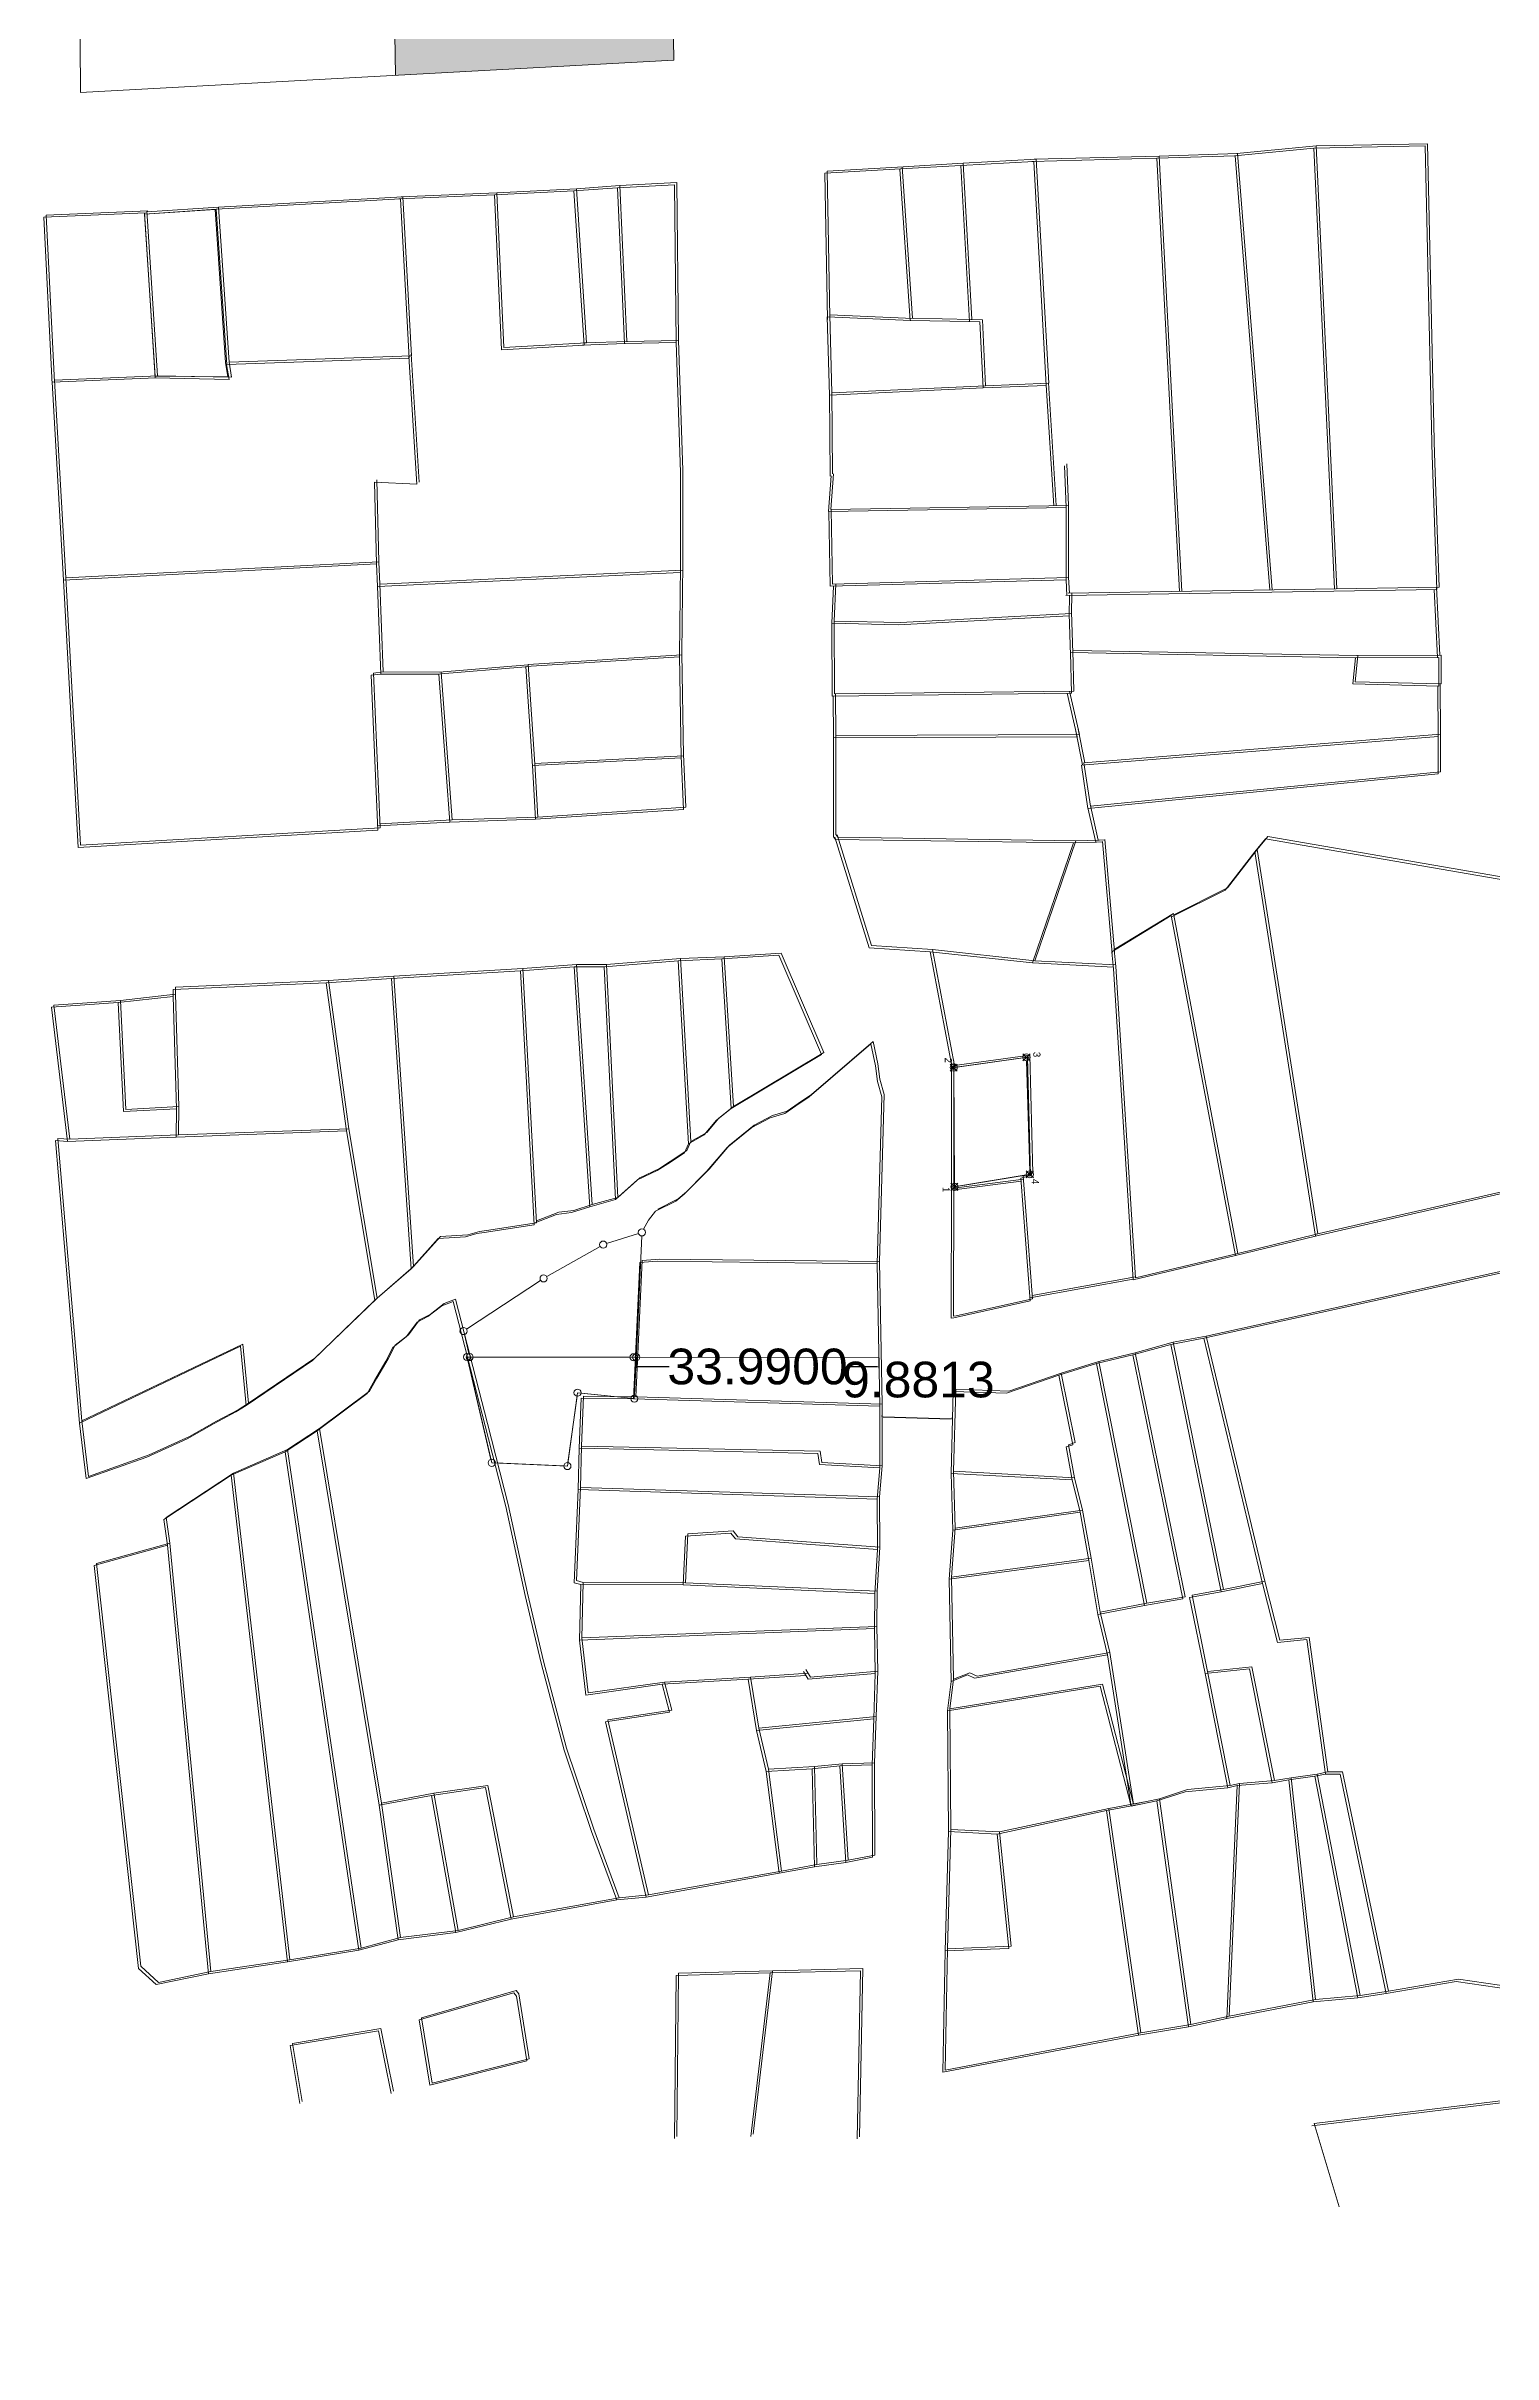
# Model space of a CAD drawing. Header units: millimetres. Extents: x 612967 to 613661, y 1319199 to 1319873.
# Drawn here: x 613233.1 to 613435.7, y 1319198.8 to 1319522.1 of the extents above; entities that cross this region are included whole.
import ezdxf
from ezdxf.enums import TextEntityAlignment as Align

# ---------------------------------------------------------------- set-up
doc = ezdxf.new("R2010")
doc.units = ezdxf.units.MM
doc.header["$PDMODE"] = 35
doc.header["$PDSIZE"] = 0.5
doc.layers.add('CVL_CUADCON_TIT', color=1, linetype='Continuous')
doc.styles.add('HECTOR LOPEZ', font='arial.ttf')
doc.styles.get("Standard").update_dxf_attribs({"font": 'TCCM____.TTF'})
doc.dimstyles.get("Standard").update_dxf_attribs({"dimtxt": 5, "dimasz": 0.18, "dimexe": 0.18, "dimexo": 0.0625, "dimgap": 0.09, "dimtad": 0, "dimtih": 1, "dimtoh": 1, "dimdec": 4, "dimzin": 0, "dimdsep": 46, "dimtxsty": 'HECTOR LOPEZ', "dimcen": 0.09, "dimadec": 0, "dimazin": 0, "dimtfac": 1, "dimtdec": 4, "dimtofl": 0, "dimtmove": 2, "dimatfit": 3, "dimfxl": 0.18, "dimtolj": 1, "dimtzin": 0, "dimarcsym": 0})

# ---------------------------------------------------------------- blocks, each defined once
blk = doc.blocks.new('*D306')
at = {"color": 0, "lineweight": -2, "transparency": 16777216}
for p, q in [((613315.76, 1319338.38), (613315.75, 1319336.95)), ((613349.75, 1319338.35), (613349.74, 1319336.92)), ((613315.93, 1319337.13), (613320.35, 1319337.13)), ((613349.56, 1319337.1), (613345.15, 1319337.1))]:
    blk.add_line(p, q, dxfattribs=at)
at = {"color": 0, "transparency": 16777216}
for points in [[(613315.93, 1319337.16), (613315.93, 1319337.1), (613315.75, 1319337.13)], [(613349.56, 1319337.13), (613349.56, 1319337.07), (613349.74, 1319337.1)]]:
    blk.add_solid(points, dxfattribs=at)
at = {"layer": 'Defpoints', "color": 0, "transparency": 16777216}
for p in [(613315.76, 1319338.45), (613349.75, 1319338.41), (613315.75, 1319337.13)]:
    blk.add_point(p, dxfattribs=at)
at = {"color": 0, "lineweight": 0, "transparency": 16777216, "insert": (613332.75, 1319337.12), "char_height": 5, "attachment_point": 5, "style": 'HECTOR LOPEZ'}
blk.add_mtext('\\A1;33.9900', dxfattribs=at)
blk = doc.blocks.new('*D307')
at = {"color": 0, "lineweight": -2, "transparency": 16777216}
for p, q in [((613350.2, 1319330.15), (613350.2, 1319330.27)), ((613350.37, 1319330.08), (613359.89, 1319329.83)), ((613360.07, 1319329.89), (613360.08, 1319330))]:
    blk.add_line(p, q, dxfattribs=at)
at = {"color": 0, "transparency": 16777216}
for points in [[(613350.38, 1319330.11), (613350.37, 1319330.05), (613350.19, 1319330.09)], [(613359.89, 1319329.86), (613359.89, 1319329.8), (613360.07, 1319329.82)]]:
    blk.add_solid(points, dxfattribs=at)
at = {"layer": 'Defpoints', "color": 0, "transparency": 16777216}
for p in [(613350.19, 1319330.09), (613360.07, 1319329.82), (613360.07, 1319329.82)]:
    blk.add_point(p, dxfattribs=at)
at = {"color": 0, "lineweight": 0, "transparency": 16777216, "insert": (613355.28, 1319335.29), "char_height": 5, "attachment_point": 5, "style": 'HECTOR LOPEZ'}
blk.add_mtext('\\A1;9.8813', dxfattribs=at)

msp = doc.modelspace()

# ---------------------------------------------------------------- hatches: boundary and pattern name
at = {"layer": 'CVL_CUADCON_TIT'}
h = msp.add_hatch(color=9, dxfattribs=at)
h.dxf.hatch_style = 1
h.paths.add_polyline_path([(613320.35362, 1319563.91586), (613281.33247, 1319560.99534), (613282.05737, 1319518.02231), (613321.028, 1319520.146)])

# ---------------------------------------------------------------- linework, layer by layer
at = {"color": 1, "lineweight": 0}
for p, q in [((613361.552, 1319505.71), (613353.126, 1319505.202)), ((613371.43, 1319505.96), (613361.223, 1319505.405)), ((613371.759, 1319506.265), (613361.552, 1319505.71)), ((613362.767, 1319483.821), (613361.552, 1319505.71)), ((613371.174, 1319505.946), (613388.695, 1319506.411)), ((613373.201, 1319474.575), (613371.43, 1319505.96)), ((613371.503, 1319506.251), (613389.024, 1319506.716)), ((613373.53, 1319474.88), (613371.759, 1319506.265)), ((613388.695, 1319506.411), (613391.85393, 1319445.72855)), ((613388.696, 1319506.397), (613399.664, 1319506.762)), ((613389.024, 1319506.716), (613392.19852, 1319445.73415)), ((613389.025, 1319506.702), (613399.993, 1319507.067)), ((613399.569, 1319506.759), (613410.683, 1319507.825)), ((613399.664, 1319506.762), (613404.49399, 1319445.93416)), ((613399.898, 1319507.064), (613411.012, 1319508.13)), ((613399.993, 1319507.067), (613404.84675, 1319445.93989)), ((613410.683, 1319507.825), (613413.56974, 1319446.08179)), ((613411.012, 1319508.13), (613413.91274, 1319446.08737)), ((613307.37, 1319502.123), (613313.464, 1319502.578)), ((613313.464, 1319502.578), (613314.424, 1319480.741)), ((613352.66, 1319504.889), (613354.11, 1319483.672)), ((613361.223, 1319505.405), (613352.797, 1319504.897)), ((613352.989, 1319505.194), (613354.439, 1319483.977)), ((613362.438, 1319483.516), (613361.223, 1319505.405)), ((613246.892, 1319498.581), (613256.921, 1319499.246)), ((613247.221, 1319498.886), (613257.25, 1319499.551)), ((613282.717, 1319500.71), (613256.921, 1319499.246)), ((613256.921, 1319499.246), (613258.393, 1319477.51)), ((613283.046, 1319501.015), (613257.25, 1319499.551)), ((613257.25, 1319499.551), (613258.722, 1319477.815)), ((613282.521, 1319500.699), (613295.92, 1319501.264)), ((613283.932, 1319478.415), (613282.717, 1319500.71)), ((613282.85, 1319501.004), (613296.249, 1319501.569)), ((613284.261, 1319478.72), (613283.046, 1319501.015)), ((613295.92, 1319501.264), (613307.041, 1319501.818)), ((613295.92, 1319501.264), (613296.881, 1319479.579)), ((613296.249, 1319501.569), (613307.37, 1319502.123)), ((613296.249, 1319501.569), (613297.21, 1319479.884)), ((613307.041, 1319501.818), (613313.135, 1319502.273)), ((613308.459, 1319480.235), (613307.041, 1319501.818)), ((613308.788, 1319480.54), (613307.37, 1319502.123)), ((613313.135, 1319502.273), (613314.095, 1319480.436)), ((613246.882, 1319498.736), (613248.386, 1319475.635)), ((613247.211, 1319499.041), (613248.715, 1319475.94)), ((613354.211, 1319483.67), (613342.526, 1319484.177)), ((613342.526, 1319484.177), (613342.835, 1319473.214)), ((613342.855, 1319484.482), (613343.164, 1319473.519)), ((613354.54, 1319483.975), (613342.855, 1319484.482)), ((613354.11, 1319483.672), (613362.438, 1319483.516)), ((613354.439, 1319483.977), (613362.767, 1319483.821)), ((613362.336, 1319483.518), (613363.91, 1319483.465)), ((613362.665, 1319483.823), (613364.239, 1319483.77)), ((613363.91, 1319483.465), (613364.366, 1319474.222)), ((613364.239, 1319483.77), (613364.695, 1319474.527)), ((613296.881, 1319479.579), (613308.459, 1319480.235)), ((613297.21, 1319479.884), (613308.788, 1319480.54)), ((613308.197, 1319480.22), (613314.222, 1319480.439)), ((613308.526, 1319480.525), (613314.551, 1319480.744)), ((613314.095, 1319480.436), (613321.357, 1319480.585)), ((613314.424, 1319480.741), (613321.686, 1319480.89)), ((613321.357, 1319480.585), (613321.963, 1319462.405)), ((613321.686, 1319480.89), (613322.292, 1319462.71)), ((613258.39, 1319477.51), (613283.932, 1319478.415)), ((613258.745, 1319475.428), (613258.39, 1319477.51)), ((613258.719, 1319477.815), (613284.261, 1319478.72)), ((613259.074, 1319475.733), (613258.719, 1319477.815)), ((613285.046, 1319460.742), (613283.919, 1319478.646)), ((613285.375, 1319461.047), (613284.248, 1319478.951)), ((613248.535, 1319475.632), (613233.949, 1319475.019)), ((613233.949, 1319475.019), (613235.533, 1319447.302)), ((613248.864, 1319475.937), (613234.278, 1319475.324)), ((613234.278, 1319475.324), (613235.862, 1319447.607)), ((613248.386, 1319475.635), (613258.745, 1319475.428)), ((613248.715, 1319475.94), (613259.074, 1319475.733)), ((613342.824, 1319473.617), (613342.934, 1319461.889)), ((613342.835, 1319473.214), (613364.366, 1319474.222)), ((613343.153, 1319473.922), (613343.263, 1319462.194)), ((613343.164, 1319473.519), (613364.695, 1319474.527)), ((613364.366, 1319474.222), (613373.201, 1319474.575)), ((613364.695, 1319474.527), (613373.53, 1319474.88)), ((613374.25088, 1319457.73009), (613373.198, 1319474.622)), ((613374.59854, 1319457.73578), (613373.527, 1319474.927)), ((613427.224, 1319464.8), (613427.885, 1319446.015)), ((613427.553, 1319465.105), (613428.214, 1319446.32)), ((613279.356, 1319449.571), (613279.105, 1319461.049)), ((613279.105, 1319461.049), (613285.046, 1319460.742)), ((613279.685, 1319449.876), (613279.434, 1319461.354)), ((613321.951, 1319462.77), (613321.96, 1319448.388)), ((613322.28, 1319463.075), (613322.289, 1319448.693)), ((613342.68, 1319456.913), (613343.082, 1319461.895)), ((613343.009, 1319457.218), (613343.411, 1319462.2)), ((613375.738, 1319463.3), (613375.991, 1319457.459)), ((613376.067, 1319463.605), (613376.32, 1319457.764)), ((613375.991, 1319457.459), (613342.68, 1319456.913)), ((613376.32, 1319457.764), (613343.009, 1319457.218)), ((613343.056, 1319457.219), (613343.261, 1319446.756)), ((613375.989, 1319447.353), (613375.991, 1319457.459)), ((613376.318, 1319447.658), (613376.32, 1319457.764)), ((613342.727, 1319456.914), (613342.932, 1319446.451)), ((613235.533, 1319447.302), (613279.356, 1319449.571)), ((613235.862, 1319447.607), (613279.685, 1319449.876)), ((613279.508, 1319446.423), (613279.356, 1319449.571)), ((613321.96, 1319448.388), (613279.508, 1319446.423)), ((613279.837, 1319446.728), (613279.685, 1319449.876)), ((613322.289, 1319448.693), (613279.837, 1319446.728)), ((613321.959, 1319449.354), (613321.805, 1319436.759)), ((613322.288, 1319449.659), (613322.134, 1319437.064)), ((613343.261, 1319446.756), (613376.318, 1319447.658)), ((613376.425, 1319445.478), (613376.318, 1319447.658)), ((613279.963, 1319434.133), (613279.505, 1319446.478)), ((613280.292, 1319434.438), (613279.834, 1319446.783)), ((613342.932, 1319446.451), (613375.989, 1319447.353)), ((613343.134, 1319441.271), (613343.391, 1319446.464)), ((613343.463, 1319441.576), (613343.72, 1319446.769)), ((613427.885, 1319446.015), (613375.938, 1319445.17)), ((613376.096, 1319445.173), (613375.989, 1319447.353)), ((613428.214, 1319446.32), (613376.267, 1319445.475)), ((613376.451, 1319445.178), (613376.394, 1319442.326)), ((613376.78, 1319445.483), (613376.723, 1319442.631)), ((613427.531, 1319446.009), (613427.987, 1319436.466)), ((613427.86, 1319446.314), (613428.316, 1319436.771)), ((613352.426, 1319441.065), (613343.134, 1319441.271)), ((613343.134, 1319441.271), (613343.182, 1319431.063)), ((613343.463, 1319441.576), (613343.511, 1319431.368)), ((613352.755, 1319441.37), (613343.463, 1319441.576)), ((613376.394, 1319442.326), (613352.426, 1319441.065)), ((613376.723, 1319442.631), (613352.755, 1319441.37)), ((613376.399, 1319442.58), (613376.606, 1319436.792)), ((613376.728, 1319442.885), (613376.935, 1319437.097)), ((613300.279, 1319435.138), (613287.833, 1319434.13)), ((613300.608, 1319435.443), (613288.162, 1319434.435)), ((613321.809, 1319436.55), (613300.275, 1319435.192)), ((613300.275, 1319435.192), (613301.243, 1319421.229)), ((613322.138, 1319436.855), (613300.604, 1319435.497)), ((613300.604, 1319435.497), (613301.572, 1319421.534)), ((613322.067, 1319422.393), (613321.805, 1319436.759)), ((613322.396, 1319422.698), (613322.134, 1319437.064)), ((613376.748, 1319431.458), (613376.597, 1319437.146)), ((613376.597, 1319437.146), (613416.509, 1319436.42)), ((613376.926, 1319437.451), (613416.838, 1319436.725)), ((613377.077, 1319431.763), (613376.926, 1319437.451)), ((613416.509, 1319436.42), (613416.153, 1319432.764)), ((613428.188, 1319436.467), (613416.308, 1319436.424)), ((613416.838, 1319436.725), (613416.482, 1319433.069)), ((613428.517, 1319436.772), (613416.637, 1319436.729)), ((613428.188, 1319432.455), (613428.188, 1319436.467)), ((613428.517, 1319432.76), (613428.517, 1319436.772)), ((613278.642, 1319433.981), (613279.963, 1319434.133)), ((613279.552, 1319412.296), (613278.642, 1319433.981)), ((613278.971, 1319434.286), (613280.292, 1319434.438)), ((613279.881, 1319412.601), (613278.971, 1319434.286)), ((613279.963, 1319434.133), (613288.087, 1319434.13)), ((613280.292, 1319434.438), (613288.416, 1319434.435)), ((613288.087, 1319434.13), (613289.658, 1319413.41)), ((613288.416, 1319434.435), (613289.987, 1319413.715)), ((613343.182, 1319431.063), (613376.748, 1319431.458)), ((613343.511, 1319431.368), (613377.077, 1319431.763)), ((613343.714, 1319425.528), (613343.657, 1319431.37)), ((613376.142, 1319431.451), (613377.508, 1319425.363)), ((613376.471, 1319431.756), (613377.837, 1319425.668)), ((613416.153, 1319432.764), (613428.188, 1319432.455)), ((613416.482, 1319433.069), (613428.517, 1319432.76)), ((613428.041, 1319432.459), (613428.1, 1319425.409)), ((613428.37, 1319432.764), (613428.429, 1319425.714)), ((613343.385, 1319425.223), (613343.328, 1319431.065)), ((613343.383, 1319425.426), (613343.382, 1319411.359)), ((613377.508, 1319425.363), (613343.385, 1319425.223)), ((613343.712, 1319425.731), (613343.711, 1319411.664)), ((613377.837, 1319425.668), (613343.714, 1319425.528)), ((613377.335, 1319426.132), (613378.285, 1319421.415)), ((613377.664, 1319426.437), (613378.614, 1319421.72)), ((613428.1, 1319425.409), (613378.117, 1319421.402)), ((613428.429, 1319425.714), (613378.446, 1319421.707)), ((613428.094, 1319426.155), (613428.084, 1319420.165)), ((613428.423, 1319426.46), (613428.413, 1319420.47)), ((613301.237, 1319421.328), (613322.067, 1319422.393)), ((613301.566, 1319421.633), (613322.396, 1319422.698)), ((613301.991, 1319414.118), (613301.566, 1319421.633)), ((613378.446, 1319421.707), (613379.366, 1319415.624)), ((613301.662, 1319413.813), (613301.237, 1319421.328)), ((613378.117, 1319421.402), (613379.037, 1319415.319)), ((613428.084, 1319420.165), (613379.06, 1319415.319)), ((613428.413, 1319420.47), (613379.389, 1319415.624)), ((613378.992, 1319415.614), (613380.144, 1319410.591)), ((613379.321, 1319415.919), (613380.473, 1319410.896)), ((613279.528, 1319412.871), (613289.658, 1319413.41)), ((613279.857, 1319413.176), (613289.987, 1319413.715)), ((613289.658, 1319413.41), (613301.662, 1319413.813)), ((613289.987, 1319413.715), (613301.991, 1319414.118)), ((613343.382, 1319411.359), (613343.684, 1319410.99)), ((613343.684, 1319410.99), (613377.048, 1319410.484)), ((613343.711, 1319411.664), (613344.013, 1319411.295)), ((613344.013, 1319411.295), (613377.377, 1319410.789)), ((613371.251, 1319393.677), (613376.997, 1319410.485)), ((613371.58, 1319393.982), (613377.326, 1319410.79)), ((613376.997, 1319410.485), (613380.251, 1319410.595)), ((613377.326, 1319410.79), (613380.58, 1319410.9)), ((613380.144, 1319410.591), (613381.055, 1319410.63)), ((613380.473, 1319410.896), (613381.384, 1319410.935)), ((613381.051, 1319410.674), (613382.409, 1319394.985)), ((613381.38, 1319410.979), (613382.738, 1319395.29)), ((613398.273, 1319403.874), (613402.387, 1319409.256)), ((613398.602, 1319404.179), (613402.716, 1319409.561)), ((613402.387, 1319409.256), (613403.911, 1319411.084)), ((613402.387, 1319409.256), (613410.908, 1319355.422)), ((613402.716, 1319409.561), (613404.24, 1319411.389)), ((613402.716, 1319409.561), (613411.237, 1319355.727)), ((613403.911, 1319411.084), (613440.115, 1319404.824)), ((613404.24, 1319411.389), (613440.444, 1319405.129)), ((613390.745, 1319400.117), (613398.273, 1319403.874)), ((613391.074, 1319400.422), (613398.602, 1319404.179)), ((613382.386, 1319395.255), (613390.706, 1319400.322)), ((613382.715, 1319395.56), (613391.035, 1319400.627)), ((613390.706, 1319400.322), (613399.685, 1319352.684)), ((613391.035, 1319400.627), (613400.014, 1319352.989)), ((613281.478, 1319391.525), (613299.556, 1319392.585)), ((613281.807, 1319391.83), (613299.885, 1319392.89)), ((613299.556, 1319392.585), (613307.071, 1319393.141)), ((613299.556, 1319392.585), (613301.478, 1319356.984)), ((613299.885, 1319392.89), (613307.4, 1319393.446)), ((613299.885, 1319392.89), (613301.807, 1319357.289)), ((613307.071, 1319393.141), (613309.248, 1319359.521)), ((613307.071, 1319393.141), (613311.286, 1319393.139)), ((613307.4, 1319393.446), (613311.615, 1319393.444)), ((613307.4, 1319393.446), (613309.577, 1319359.826)), ((613311.286, 1319393.139), (613321.645, 1319393.999)), ((613311.286, 1319393.139), (613312.854, 1319360.535)), ((613311.615, 1319393.444), (613321.974, 1319394.304)), ((613311.615, 1319393.444), (613313.183, 1319360.84)), ((613321.645, 1319393.999), (613327.739, 1319394.25)), ((613321.645, 1319393.999), (613323.062, 1319368.352)), ((613321.974, 1319394.304), (613328.068, 1319394.555)), ((613321.974, 1319394.304), (613323.391, 1319368.657)), ((613327.739, 1319394.25), (613329.055, 1319373.276)), ((613328.068, 1319394.555), (613329.384, 1319373.581)), ((613371.256, 1319393.676), (613356.937, 1319395.256)), ((613356.937, 1319395.256), (613360.031, 1319379.004)), ((613357.266, 1319395.561), (613360.36, 1319379.309)), ((613371.585, 1319393.981), (613357.266, 1319395.561)), ((613371.256, 1319393.676), (613382.605, 1319393.111)), ((613371.585, 1319393.981), (613382.934, 1319393.416)), ((613382.631, 1319392.86), (613382.387, 1319395.198)), ((613385.365, 1319349.286), (613382.631, 1319392.86)), ((613382.96, 1319393.165), (613382.716, 1319395.503)), ((613385.694, 1319349.591), (613382.96, 1319393.165)), ((613251.237, 1319389.301), (613243.519, 1319388.441)), ((613250.908, 1319389.961), (613272.338, 1319390.918)), ((613250.908, 1319388.996), (613250.908, 1319389.961)), ((613251.237, 1319390.266), (613272.667, 1319391.223)), ((613251.237, 1319389.301), (613251.237, 1319390.266)), ((613251.691, 1319373.558), (613251.237, 1319389.301)), ((613272.338, 1319390.918), (613281.478, 1319391.525)), ((613272.338, 1319390.918), (613275.177, 1319370.147)), ((613272.667, 1319391.223), (613281.807, 1319391.83)), ((613272.667, 1319391.223), (613275.506, 1319370.452)), ((613281.478, 1319391.525), (613284.212, 1319350.846)), ((613281.807, 1319391.83), (613284.541, 1319351.151)), ((613250.908, 1319388.996), (613243.19, 1319388.136)), ((613243.19, 1319388.136), (613243.948, 1319372.849)), ((613243.519, 1319388.441), (613244.277, 1319373.154)), ((613251.362, 1319373.253), (613250.908, 1319388.996)), ((613339.973, 1319374.948), (613348.607, 1319382.36)), ((613340.302, 1319375.253), (613348.936, 1319382.665)), ((613348.607, 1319382.36), (613349.266, 1319379.262)), ((613348.936, 1319382.665), (613349.595, 1319379.567)), ((613359.925, 1319361.687), (613359.902, 1319379.683)), ((613360.031, 1319379.004), (613370.543, 1319380.473)), ((613360.254, 1319361.992), (613360.231, 1319379.988)), ((613360.36, 1319379.309), (613370.872, 1319380.778)), ((613370.543, 1319380.473), (613370.997, 1319363.917)), ((613370.872, 1319380.778), (613371.326, 1319364.222)), ((613349.266, 1319379.262), (613349.57, 1319377.078)), ((613349.57, 1319377.078), (613350.179, 1319374.945)), ((613349.595, 1319379.567), (613349.899, 1319377.383)), ((613349.899, 1319377.383), (613350.508, 1319375.25)), ((613243.948, 1319372.849), (613251.362, 1319373.253)), ((613244.277, 1319373.154), (613251.691, 1319373.558)), ((613251.311, 1319369.292), (613251.362, 1319373.253)), ((613251.64, 1319369.597), (613251.691, 1319373.558)), ((613336.57, 1319372.613), (613338.094, 1319373.679)), ((613336.899, 1319372.918), (613338.423, 1319373.984)), ((613338.094, 1319373.679), (613339.973, 1319374.948)), ((613338.423, 1319373.984), (613340.302, 1319375.253)), ((613350.179, 1319374.945), (613349.515, 1319351.533)), ((613350.508, 1319375.25), (613349.844, 1319351.838)), ((613275.177, 1319370.147), (613251.311, 1319369.292)), ((613275.506, 1319370.452), (613251.64, 1319369.597)), ((613279.133, 1319346.429), (613275.177, 1319370.147)), ((613279.462, 1319346.734), (613275.506, 1319370.452)), ((613328.495, 1319367.843), (613331.949, 1319370.634)), ((613328.824, 1319368.148), (613332.278, 1319370.939)), ((613331.949, 1319370.634), (613334.539, 1319372.005)), ((613332.278, 1319370.939), (613334.868, 1319372.31)), ((613334.539, 1319372.005), (613336.57, 1319372.613)), ((613334.868, 1319372.31), (613336.899, 1319372.918)), ((613236.077, 1319368.688), (613234.401, 1319368.79)), ((613234.401, 1319368.79), (613237.796, 1319329.228)), ((613234.73, 1319369.095), (613238.125, 1319329.533)), ((613236.406, 1319368.993), (613234.73, 1319369.095)), ((613236.077, 1319368.688), (613251.311, 1319369.292)), ((613236.406, 1319368.993), (613251.64, 1319369.597)), ((613325.651, 1319364.492), (613328.495, 1319367.843)), ((613325.98, 1319364.797), (613328.824, 1319368.148)), ((613322.451, 1319361.294), (613325.651, 1319364.492)), ((613322.78, 1319361.599), (613325.98, 1319364.797)), ((613360.255, 1319362.144), (613369.986, 1319363.409)), ((613370.997, 1319363.917), (613369.626, 1319363.511)), ((613369.626, 1319363.511), (613370.943, 1319346.346)), ((613371.326, 1319364.222), (613369.955, 1319363.816)), ((613369.955, 1319363.816), (613371.272, 1319346.651)), ((613448.385, 1319363.991), (613410.681, 1319355.367)), ((613448.714, 1319364.296), (613411.01, 1319355.672)), ((613312.854, 1319360.535), (613309.248, 1319359.521)), ((613313.183, 1319360.84), (613309.577, 1319359.826)), ((613318.439, 1319358.908), (613321.283, 1319360.329)), ((613318.768, 1319359.213), (613321.612, 1319360.634)), ((613321.283, 1319360.329), (613322.451, 1319361.294)), ((613321.612, 1319360.634), (613322.78, 1319361.599)), ((613359.926, 1319361.839), (613369.657, 1319363.104)), ((613301.478, 1319356.984), (613294.471, 1319355.92)), ((613301.807, 1319357.289), (613294.8, 1319356.225)), ((613304.576, 1319358.456), (613301.478, 1319357.238)), ((613304.905, 1319358.761), (613301.807, 1319357.543)), ((613306.709, 1319358.709), (613304.576, 1319358.456)), ((613307.038, 1319359.014), (613304.905, 1319358.761)), ((613309.248, 1319359.521), (613306.709, 1319358.709)), ((613309.577, 1319359.826), (613307.038, 1319359.014)), ((613288.022, 1319355.059), (613284.212, 1319350.846)), ((613288.351, 1319355.364), (613284.541, 1319351.151)), ((613291.83, 1319355.312), (613288.022, 1319355.059)), ((613292.159, 1319355.617), (613288.351, 1319355.364)), ((613293.455, 1319355.768), (613291.83, 1319355.312)), ((613293.784, 1319356.073), (613292.159, 1319355.617)), ((613294.471, 1319355.92), (613293.455, 1319355.768)), ((613294.8, 1319356.225), (613293.784, 1319356.073)), ((613457.98, 1319354.897), (613395.265, 1319341.106)), ((613458.309, 1319355.202), (613395.594, 1319341.411)), ((613410.908, 1319355.422), (613399.518, 1319352.644)), ((613411.237, 1319355.727), (613399.847, 1319352.949)), ((613284.212, 1319350.846), (613279.133, 1319346.429)), ((613284.541, 1319351.151), (613279.462, 1319346.734)), ((613315.387, 1319332.603), (613316.254, 1319351.698)), ((613315.716, 1319332.908), (613316.583, 1319352.003)), ((613316.254, 1319351.698), (613318.692, 1319351.9)), ((613316.583, 1319352.003), (613319.021, 1319352.205)), ((613318.692, 1319351.9), (613349.515, 1319351.533)), ((613319.021, 1319352.205), (613349.844, 1319351.838)), ((613349.515, 1319351.533), (613349.866, 1319331.575)), ((613349.844, 1319351.838), (613350.195, 1319331.88)), ((613399.685, 1319352.684), (613385.365, 1319349.286)), ((613400.014, 1319352.989), (613385.694, 1319349.591)), ((613370.91, 1319346.781), (613385.358, 1319349.403)), ((613371.239, 1319347.086), (613385.687, 1319349.708)), ((613270.398, 1319338.002), (613279.133, 1319346.429)), ((613270.727, 1319338.307), (613279.462, 1319346.734)), ((613395.265, 1319341.106), (613390.644, 1319340.245)), ((613395.594, 1319341.411), (613390.973, 1319340.55)), ((613403.485, 1319306.774), (613395.265, 1319341.106)), ((613403.814, 1319307.079), (613395.594, 1319341.411)), ((613237.796, 1319329.228), (613260.344, 1319339.986)), ((613238.125, 1319329.533), (613260.673, 1319340.291)), ((613260.344, 1319339.986), (613261.104, 1319331.708)), ((613260.673, 1319340.291), (613261.433, 1319332.013)), ((613261.104, 1319331.708), (613270.398, 1319338.002)), ((613261.433, 1319332.013), (613270.727, 1319338.307)), ((613380.234, 1319337.557), (613374.952, 1319335.934)), ((613380.563, 1319337.862), (613375.281, 1319336.239)), ((613380.234, 1319337.557), (613385.312, 1319338.774)), ((613386.93, 1319303.682), (613380.234, 1319337.557)), ((613380.563, 1319337.862), (613385.641, 1319339.079)), ((613387.259, 1319303.987), (613380.563, 1319337.862)), ((613385.312, 1319338.774), (613390.644, 1319340.245)), ((613385.312, 1319338.774), (613392.313, 1319304.594)), ((613385.641, 1319339.079), (613390.973, 1319340.55)), ((613385.641, 1319339.079), (613392.642, 1319304.899)), ((613390.644, 1319340.245), (613397.696, 1319305.608)), ((613390.973, 1319340.55), (613398.025, 1319305.913)), ((613374.952, 1319335.934), (613376.931, 1319326.182)), ((613375.281, 1319336.239), (613377.26, 1319326.487)), ((613307.769, 1319325.699), (613308.024, 1319332.707)), ((613308.024, 1319332.707), (613315.387, 1319332.603)), ((613308.098, 1319326.004), (613308.353, 1319333.012)), ((613308.353, 1319333.012), (613315.716, 1319332.908)), ((613349.866, 1319331.575), (613315.387, 1319332.603)), ((613350.195, 1319331.88), (613315.716, 1319332.908)), ((613349.866, 1319331.575), (613349.865, 1319322.942)), ((613350.195, 1319331.88), (613350.194, 1319323.247)), ((613266.587, 1319325.206), (613271.056, 1319328.15)), ((613266.916, 1319325.511), (613271.385, 1319328.455)), ((613271.056, 1319328.15), (613279.729, 1319275.687)), ((613271.385, 1319328.455), (613280.058, 1319275.992)), ((613259.02, 1319321.908), (613266.587, 1319325.206)), ((613259.349, 1319322.213), (613266.916, 1319325.511)), ((613266.587, 1319325.206), (613276.882, 1319255.374)), ((613266.916, 1319325.511), (613277.211, 1319255.679)), ((613307.769, 1319325.699), (613307.616, 1319319.91)), ((613341.182, 1319324.976), (613307.769, 1319325.699)), ((613308.098, 1319326.004), (613307.945, 1319320.215)), ((613341.511, 1319325.281), (613308.098, 1319326.004)), ((613341.435, 1319323.402), (613341.182, 1319324.976)), ((613341.764, 1319323.707), (613341.511, 1319325.281)), ((613376.931, 1319326.182), (613375.966, 1319325.878)), ((613375.966, 1319325.878), (613376.828, 1319321.256)), ((613377.26, 1319326.487), (613376.295, 1319326.183)), ((613376.295, 1319326.183), (613377.157, 1319321.561)), ((613249.574, 1319315.715), (613259.02, 1319321.908)), ((613249.903, 1319316.02), (613259.349, 1319322.213)), ((613259.02, 1319321.908), (613266.929, 1319253.753)), ((613259.349, 1319322.213), (613267.258, 1319254.058)), ((613349.865, 1319322.942), (613341.435, 1319323.402)), ((613350.194, 1319323.247), (613341.764, 1319323.707)), ((613349.508, 1319318.575), (613349.865, 1319322.942)), ((613349.837, 1319318.88), (613350.194, 1319323.247)), ((613376.828, 1319321.256), (613359.868, 1319322.177)), ((613359.868, 1319322.177), (613360.121, 1319314.203)), ((613360.197, 1319322.482), (613360.45, 1319314.508)), ((613377.157, 1319321.561), (613360.197, 1319322.482)), ((613378.274, 1319317.041), (613377.157, 1319321.561)), ((613307.616, 1319319.91), (613307.055, 1319306.859)), ((613307.945, 1319320.215), (613307.384, 1319307.164)), ((613307.616, 1319319.91), (613349.508, 1319318.575)), ((613307.945, 1319320.215), (613349.837, 1319318.88)), ((613349.558, 1319311.516), (613349.508, 1319318.575)), ((613349.887, 1319311.821), (613349.837, 1319318.88)), ((613377.945, 1319316.736), (613376.828, 1319321.256)), ((613250.081, 1319312.11), (613249.574, 1319315.715)), ((613250.41, 1319312.415), (613249.903, 1319316.02)), ((613360.121, 1319314.203), (613377.945, 1319316.736)), ((613360.45, 1319314.508), (613378.274, 1319317.041)), ((613377.945, 1319316.736), (613379.162, 1319309.982)), ((613378.274, 1319317.041), (613379.491, 1319310.287)), ((613250.081, 1319312.11), (613255.859, 1319252.081)), ((613250.41, 1319312.415), (613256.188, 1319252.386)), ((613322.339, 1319306.548), (613322.645, 1319313.404)), ((613322.645, 1319313.404), (613328.993, 1319313.808)), ((613322.668, 1319306.853), (613322.974, 1319313.709)), ((613322.974, 1319313.709), (613329.322, 1319314.113)), ((613328.993, 1319313.808), (613329.653, 1319312.995)), ((613329.322, 1319314.113), (613329.982, 1319313.3)), ((613329.653, 1319312.995), (613349.558, 1319311.516)), ((613329.982, 1319313.3), (613349.887, 1319311.821)), ((613349.887, 1319311.821), (613349.53, 1319305.676)), ((613359.611, 1319307.348), (613360.121, 1319314.203)), ((613359.94, 1319307.653), (613360.45, 1319314.508)), ((613349.558, 1319311.516), (613349.201, 1319305.371)), ((613379.162, 1319309.982), (613359.611, 1319307.348)), ((613379.491, 1319310.287), (613359.94, 1319307.653)), ((613379.162, 1319309.982), (613380.43, 1319302.414)), ((613379.491, 1319310.287), (613380.759, 1319302.719)), ((613307.055, 1319306.859), (613308.019, 1319306.604)), ((613307.384, 1319307.164), (613308.348, 1319306.909)), ((613308.019, 1319306.604), (613307.815, 1319298.834)), ((613322.339, 1319306.548), (613308.019, 1319306.604)), ((613308.348, 1319306.909), (613308.144, 1319299.139)), ((613322.668, 1319306.853), (613308.348, 1319306.909)), ((613349.201, 1319305.371), (613322.339, 1319306.548)), ((613349.53, 1319305.676), (613322.668, 1319306.853)), ((613349.15, 1319300.445), (613349.201, 1319305.371)), ((613349.479, 1319300.75), (613349.53, 1319305.676)), ((613359.611, 1319307.348), (613359.863, 1319293.027)), ((613359.94, 1319307.653), (613360.192, 1319293.332)), ((613397.696, 1319305.608), (613393.278, 1319304.797)), ((613398.025, 1319305.913), (613393.607, 1319305.102)), ((613397.696, 1319305.608), (613403.485, 1319306.774)), ((613398.025, 1319305.913), (613403.814, 1319307.079)), ((613403.485, 1319306.774), (613405.565, 1319298.495)), ((613403.814, 1319307.079), (613405.894, 1319298.8)), ((613380.43, 1319302.414), (613386.93, 1319303.682)), ((613381.749, 1319296.777), (613380.43, 1319302.414)), ((613380.759, 1319302.719), (613387.259, 1319303.987)), ((613382.078, 1319297.082), (613380.759, 1319302.719)), ((613392.313, 1319304.594), (613386.93, 1319303.682)), ((613392.642, 1319304.899), (613387.259, 1319303.987)), ((613393.278, 1319304.797), (613395.459, 1319294.131)), ((613393.607, 1319305.102), (613395.788, 1319294.436)), ((613307.815, 1319298.834), (613349.15, 1319300.445)), ((613308.677, 1319291.115), (613307.815, 1319298.834)), ((613308.144, 1319299.139), (613349.479, 1319300.75)), ((613309.006, 1319291.42), (613308.144, 1319299.139)), ((613349.15, 1319300.445), (613349.25, 1319294.148)), ((613349.479, 1319300.75), (613349.579, 1319294.453)), ((613405.565, 1319298.495), (613409.678, 1319298.9)), ((613405.894, 1319298.8), (613410.007, 1319299.205)), ((613409.678, 1319298.9), (613412.315, 1319280.058)), ((613410.007, 1319299.205), (613412.644, 1319280.363)), ((613363.163, 1319293.482), (613381.749, 1319296.777)), ((613363.492, 1319293.787), (613382.078, 1319297.082)), ((613381.749, 1319296.777), (613385.097, 1319275.548)), ((613382.078, 1319297.082), (613385.426, 1319275.853)), ((613319.391, 1319292.635), (613308.677, 1319291.115)), ((613319.72, 1319292.94), (613309.006, 1319291.42)), ((613331.426, 1319293.341), (613319.391, 1319292.635)), ((613319.391, 1319292.635), (613320.406, 1319288.724)), ((613331.755, 1319293.646), (613319.72, 1319292.94)), ((613319.72, 1319292.94), (613320.735, 1319289.029)), ((613339.526, 1319293.871), (613331.426, 1319293.341)), ((613331.426, 1319293.341), (613332.593, 1319286.18)), ((613339.855, 1319294.176), (613331.755, 1319293.646)), ((613331.755, 1319293.646), (613332.922, 1319286.485)), ((613339.856, 1319293.338), (613339.196, 1319294.405)), ((613340.185, 1319293.643), (613339.525, 1319294.71)), ((613349.25, 1319294.148), (613339.856, 1319293.338)), ((613349.579, 1319294.453), (613340.185, 1319293.643)), ((613349.046, 1319287.8), (613349.25, 1319294.148)), ((613349.375, 1319288.105), (613349.579, 1319294.453)), ((613359.863, 1319293.027), (613359.354, 1319288.913)), ((613380.733, 1319292.359), (613359.354, 1319288.913)), ((613360.192, 1319293.332), (613359.683, 1319289.218)), ((613381.062, 1319292.664), (613359.683, 1319289.218)), ((613359.863, 1319293.027), (613362.148, 1319293.94)), ((613360.192, 1319293.332), (613362.477, 1319294.245)), ((613362.148, 1319293.94), (613363.163, 1319293.482)), ((613362.477, 1319294.245), (613363.492, 1319293.787)), ((613385.097, 1319275.548), (613380.733, 1319292.359)), ((613385.426, 1319275.853), (613381.062, 1319292.664)), ((613395.459, 1319294.131), (613401.654, 1319294.789)), ((613398.605, 1319278.133), (613395.459, 1319294.131)), ((613395.788, 1319294.436), (613401.983, 1319295.094)), ((613398.934, 1319278.438), (613395.788, 1319294.436)), ((613401.654, 1319294.789), (613404.851, 1319278.842)), ((613401.983, 1319295.094), (613405.18, 1319279.147)), ((613359.683, 1319289.218), (613359.832, 1319272.307)), ((613320.406, 1319288.724), (613311.469, 1319287.356)), ((613311.469, 1319287.356), (613317.151, 1319262.825)), ((613320.735, 1319289.029), (613311.798, 1319287.661)), ((613311.798, 1319287.661), (613317.48, 1319263.13)), ((613332.593, 1319286.18), (613349.046, 1319287.8)), ((613333.963, 1319280.441), (613332.593, 1319286.18)), ((613332.922, 1319286.485), (613349.375, 1319288.105)), ((613334.292, 1319280.746), (613332.922, 1319286.485)), ((613349.046, 1319287.8), (613348.79, 1319281.35)), ((613349.375, 1319288.105), (613349.119, 1319281.655)), ((613359.354, 1319288.913), (613359.503, 1319272.002)), ((613340.412, 1319280.795), (613333.963, 1319280.441)), ((613333.963, 1319280.441), (613335.788, 1319266.17)), ((613340.741, 1319281.1), (613334.292, 1319280.746)), ((613334.292, 1319280.746), (613336.117, 1319266.475)), ((613340.412, 1319280.795), (613344.271, 1319281.199)), ((613340.714, 1319267.083), (613340.412, 1319280.795)), ((613340.741, 1319281.1), (613344.6, 1319281.504)), ((613341.043, 1319267.388), (613340.741, 1319281.1)), ((613348.79, 1319281.35), (613344.271, 1319281.199)), ((613344.271, 1319281.199), (613345.132, 1319267.691)), ((613349.119, 1319281.655), (613344.6, 1319281.504)), ((613344.6, 1319281.504), (613345.461, 1319267.996)), ((613405.18, 1319279.147), (613407.515, 1319279.552)), ((613407.186, 1319279.247), (613410.792, 1319279.754)), ((613407.515, 1319279.552), (613411.121, 1319280.059)), ((613407.515, 1319279.552), (613410.912, 1319248.471)), ((613412.315, 1319280.058), (613410.792, 1319279.754)), ((613410.792, 1319279.754), (613416.829, 1319248.723)), ((613412.644, 1319280.363), (613411.121, 1319280.059)), ((613411.121, 1319280.059), (613417.158, 1319249.028)), ((613412.315, 1319280.058), (613414.347, 1319280.057)), ((613412.644, 1319280.363), (613414.676, 1319280.362)), ((613414.347, 1319280.057), (613420.79, 1319249.331)), ((613414.676, 1319280.362), (613421.119, 1319249.636)), ((613279.729, 1319275.687), (613287.093, 1319277.056)), ((613280.058, 1319275.992), (613287.422, 1319277.361)), ((613287.093, 1319277.056), (613294.659, 1319278.17)), ((613287.093, 1319277.056), (613290.491, 1319257.858)), ((613287.422, 1319277.361), (613294.988, 1319278.475)), ((613287.422, 1319277.361), (613290.82, 1319258.163)), ((613294.659, 1319278.17), (613298.261, 1319259.734)), ((613294.988, 1319278.475), (613298.59, 1319260.039)), ((613381.973, 1319275.245), (613387.228, 1319276.233)), ((613385.097, 1319275.548), (613388.702, 1319276.308)), ((613385.426, 1319275.853), (613389.031, 1319276.613)), ((613392.663, 1319277.577), (613388.702, 1319276.308)), ((613388.702, 1319276.308), (613393.114, 1319244.668)), ((613392.992, 1319277.882), (613389.031, 1319276.613)), ((613389.031, 1319276.613), (613393.443, 1319244.973)), ((613398.605, 1319278.133), (613392.663, 1319277.577)), ((613398.934, 1319278.438), (613392.992, 1319277.882)), ((613398.497, 1319245.835), (613399.925, 1319278.437)), ((613399.925, 1319278.437), (613398.605, 1319278.133)), ((613398.826, 1319246.14), (613400.254, 1319278.742)), ((613400.254, 1319278.742), (613398.934, 1319278.438)), ((613399.925, 1319278.437), (613404.851, 1319278.842)), ((613400.254, 1319278.742), (613405.18, 1319279.147)), ((613404.851, 1319278.842), (613407.186, 1319279.247)), ((613407.186, 1319279.247), (613410.583, 1319248.166)), ((613282.417, 1319256.845), (613279.729, 1319275.687)), ((613282.746, 1319257.15), (613280.058, 1319275.992)), ((613366.308, 1319271.644), (613381.644, 1319274.94)), ((613366.637, 1319271.949), (613381.973, 1319275.245)), ((613381.644, 1319274.94), (613386.899, 1319275.928)), ((613381.644, 1319274.94), (613386.106, 1319243.503)), ((613381.973, 1319275.245), (613386.435, 1319243.808)), ((613359.043, 1319255.294), (613359.503, 1319272.002)), ((613359.372, 1319255.599), (613359.832, 1319272.307)), ((613359.503, 1319272.002), (613366.308, 1319271.644)), ((613359.832, 1319272.307), (613366.637, 1319271.949)), ((613366.308, 1319271.644), (613367.929, 1319255.647)), ((613366.637, 1319271.949), (613368.258, 1319255.952)), ((613336.117, 1319266.475), (613317.48, 1319263.13)), ((613335.788, 1319266.17), (613340.714, 1319267.083)), ((613340.714, 1319267.083), (613335.788, 1319266.17)), ((613341.043, 1319267.388), (613336.117, 1319266.475)), ((613336.117, 1319266.475), (613341.043, 1319267.388)), ((613345.132, 1319267.691), (613340.714, 1319267.083)), ((613345.461, 1319267.996), (613341.043, 1319267.388)), ((613335.788, 1319266.17), (613317.151, 1319262.825)), ((613298.59, 1319260.039), (613290.82, 1319258.163)), ((613317.151, 1319262.825), (613313.038, 1319262.42)), ((613317.48, 1319263.13), (613313.367, 1319262.725)), ((613276.882, 1319255.374), (613282.417, 1319256.845)), ((613277.211, 1319255.679), (613282.746, 1319257.15)), ((613290.491, 1319257.858), (613282.417, 1319256.845)), ((613290.82, 1319258.163), (613282.746, 1319257.15)), ((613298.261, 1319259.734), (613290.491, 1319257.858)), ((613266.929, 1319253.753), (613255.859, 1319252.081)), ((613267.258, 1319254.058), (613256.188, 1319252.386)), ((613276.882, 1319255.374), (613266.929, 1319253.753)), ((613277.211, 1319255.679), (613267.258, 1319254.058)), ((613367.929, 1319255.647), (613359.043, 1319255.294)), ((613368.258, 1319255.952), (613359.372, 1319255.599)), ((613331.82, 1319229.303), (613334.516, 1319252.205)), ((613332.149, 1319229.608), (613334.845, 1319252.51)), ((613285.36, 1319245.621), (613298.614, 1319249.425)), ((613285.689, 1319245.926), (613298.943, 1319249.73)), ((613298.614, 1319249.425), (613298.97, 1319248.968)), ((613298.943, 1319249.73), (613299.299, 1319249.273)), ((613298.97, 1319248.968), (613300.441, 1319239.877)), ((613299.299, 1319249.273), (613300.77, 1319240.182)), ((613410.583, 1319248.166), (613398.497, 1319245.835)), ((613410.912, 1319248.471), (613398.826, 1319246.14)), ((613416.829, 1319248.723), (613410.583, 1319248.166)), ((613417.158, 1319249.028), (613410.912, 1319248.471)), ((613420.79, 1319249.331), (613416.829, 1319248.723)), ((613421.119, 1319249.636), (613417.158, 1319249.028)), ((613279.673, 1319244.099), (613267.282, 1319242.022)), ((613280.002, 1319244.404), (613267.611, 1319242.327)), ((613281.448, 1319235.313), (613279.673, 1319244.099)), ((613281.777, 1319235.618), (613280.002, 1319244.404)), ((613286.831, 1319236.479), (613285.36, 1319245.621)), ((613287.16, 1319236.784), (613285.689, 1319245.926)), ((613386.106, 1319243.503), (613393.114, 1319244.668)), ((613386.435, 1319243.808), (613393.443, 1319244.973)), ((613393.114, 1319244.668), (613398.497, 1319245.835)), ((613393.443, 1319244.973), (613398.826, 1319246.14)), ((613267.282, 1319242.022), (613268.651, 1319233.896)), ((613267.611, 1319242.327), (613268.98, 1319234.201)), ((613300.441, 1319239.877), (613286.831, 1319236.479)), ((613300.77, 1319240.182), (613287.16, 1319236.784)), ((613410.705, 1319231.103), (613414.207, 1319219.422))]:
    msp.add_line(p, q, dxfattribs=at)
for points in [[(613237.546, 1319598.653), (613319.74, 1319603.742), (613321.028, 1319520.146), (613237.919, 1319515.617), (613237.343, 1319599.213)], [(613410.683, 1319507.825), (613426.272, 1319508.124), (613427.229, 1319464.551)], [(613313.135, 1319502.273), (613321.107, 1319502.677), (613321.357, 1319480.585)], [(613342.532, 1319483.828), (613342.181, 1319504.294), (613352.845, 1319504.9)], [(613247.019, 1319498.742), (613232.801, 1319498.137), (613233.964, 1319474.726)], [(613235.533, 1319447.302), (613237.608, 1319409.873), (613279.552, 1319412.296)], [(613322.057, 1319422.641), (613322.36, 1319415.175), (613301.642, 1319413.812)], [(613343.585, 1319411.308), (613348.406, 1319395.817), (613356.937, 1319395.256)], [(613327.739, 1319394.25), (613335.711, 1319394.755), (613341.7, 1319380.839), (613329.055, 1319373.276)], [(613243.19, 1319388.136), (613233.846, 1319387.479), (613236.077, 1319368.688)], [(613329.055, 1319373.276), (613327.023, 1319371.652), (613325.296, 1319369.621), (613323.062, 1319368.352)], [(613323.062, 1319368.352), (613322.503, 1319367.083), (613320.167, 1319365.56), (613318.694, 1319364.596), (613315.952, 1319363.276), (613312.854, 1319360.535)], [(613359.927, 1319362.245), (613359.872, 1319343.912), (613360.228, 1319343.963), (613370.943, 1319346.346)], [(613303.21636, 1319349.73783), (613310.69862, 1319353.97753)], [(613311.61025, 1319354.37518), (613316.07343, 1319355.78618)], [(613316.52736, 1319355.43784), (613315.77852, 1319338.94481)], [(613291.99073, 1319342.38571), (613302.36375, 1319349.21635)], [(613271.056, 1319328.15), (613278.065, 1319333.378), (613279.081, 1319335.206), (613280.706, 1319337.897), (613281.671, 1319339.826), (613283.55, 1319341.298), (613285.074, 1319343.38), (613286.547, 1319344.141), (613288.528, 1319345.664), (613290.102, 1319346.273), (613294.618, 1319328.852), (613297.51, 1319317.527), (613300.199, 1319305.084), (613302.432, 1319295.586), (613305.679, 1319283.397), (613309.485, 1319272.02), (613313.038, 1319262.42), (613298.261, 1319259.734)], [(613292.31184, 1319338.95606), (613291.68714, 1319341.6239)], [(613295.41194, 1319324.14436), (613292.16965, 1319337.9898)], [(613292.55564, 1319338.47597), (613314.88564, 1319338.44649)], [(613349.74578, 1319338.41051), (613292.92584, 1319338.46872)], [(613315.88561, 1319338.44026), (613315.25587, 1319338.4509)], [(613315.73316, 1319337.94584), (613315.51542, 1319333.15081)], [(613374.952, 1319335.934), (613367.64, 1319333.397), (613360.175, 1319333.654), (613359.868, 1319322.177)], [(613237.796, 1319329.228), (613238.708, 1319321.458), (613247.189, 1319324.451), (613252.877, 1319327.039), (613256.635, 1319329.171), (613259.682, 1319330.795), (613261.104, 1319331.708)], [(613307.46794, 1319332.99013), (613306.18465, 1319323.69833)], [(613314.99547, 1319332.70346), (613308.03362, 1319333.4333)], [(613305.6167, 1319323.22447), (613296.02548, 1319323.63609)], [(613250.081, 1319312.11), (613239.823, 1319309.269), (613246.058, 1319252.846), (613248.495, 1319250.56), (613255.859, 1319252.081)], [(613420.79, 1319249.331), (613430.59, 1319251.003), (613449.734, 1319248.203), (613454.458, 1319259.272), (613458.573, 1319268.209), (613463.603, 1319280.446), (613467.87, 1319288.367), (613473, 1319295.983), (613474.727, 1319298.775)], [(613345.132, 1319267.691), (613348.839, 1319268.4), (613348.79, 1319281.35)], [(613359.043, 1319255.294), (613358.684, 1319238.282), (613386.106, 1319243.503)], [(613321.106, 1319229.002), (613321.364, 1319251.854), (613334.516, 1319252.205)], [(613334.516, 1319252.205), (613347.16, 1319252.505), (613346.699, 1319228.942)], [(613410.376, 1319230.798), (613450.747, 1319235.71), (613451.051, 1319230.022), (613451.507, 1319224.842), (613451.354, 1319223.014), (613450.439, 1319220.069), (613450.033, 1319218.799), (613448.408, 1319217.073), (613447.29, 1319216.058), (613446.68, 1319213.57), (613445.919, 1319212.808), (613444.242, 1319209.711), (613443.176, 1319208.797), (613439.416, 1319198.845)]]:
    msp.add_lwpolyline(points, dxfattribs=at)
at = {"color": 1, "lineweight": 0, "flags": 128}
for points in [[(613237.546, 1319598.653), (613319.74, 1319603.742), (613321.028, 1319520.146), (613237.919, 1319515.617), (613237.343, 1319599.213)], [(613282.05737, 1319518.02231), (613281.33247, 1319560.99534), (613320.35362, 1319563.91586)], [(613411.012, 1319508.13), (613426.601, 1319508.429), (613427.558, 1319464.856)], [(613313.464, 1319502.578), (613321.436, 1319502.982), (613321.686, 1319480.89)], [(613342.861, 1319484.133), (613342.51, 1319504.599), (613353.174, 1319505.205)], [(613247.348, 1319499.047), (613233.13, 1319498.442), (613234.293, 1319475.031)], [(613235.862, 1319447.607), (613237.937, 1319410.178), (613279.881, 1319412.601)], [(613322.386, 1319422.946), (613322.689, 1319415.48), (613301.971, 1319414.117)], [(613343.914, 1319411.613), (613348.735, 1319396.122), (613357.266, 1319395.561)], [(613328.068, 1319394.555), (613336.04, 1319395.06), (613342.029, 1319381.144), (613329.384, 1319373.581)], [(613243.519, 1319388.441), (613234.175, 1319387.784), (613236.406, 1319368.993)], [(613329.384, 1319373.581), (613327.352, 1319371.957), (613325.625, 1319369.926), (613323.391, 1319368.657)], [(613323.391, 1319368.657), (613322.832, 1319367.388), (613320.496, 1319365.865), (613319.023, 1319364.901), (613316.281, 1319363.581), (613313.183, 1319360.84)], [(613360.256, 1319362.55), (613360.201, 1319344.217), (613360.557, 1319344.268), (613371.272, 1319346.651)], [(613318.439, 1319358.908), (613317.48703, 1319357.65714), (613316.78925, 1319356.37639)], [(613271.385, 1319328.455), (613278.394, 1319333.683), (613279.41, 1319335.511), (613281.035, 1319338.202), (613282, 1319340.131), (613283.879, 1319341.603), (613285.403, 1319343.685), (613286.876, 1319344.446), (613288.857, 1319345.969), (613290.431, 1319346.578), (613294.947, 1319329.157), (613297.839, 1319317.832), (613300.528, 1319305.389), (613302.761, 1319295.891), (613306.008, 1319283.702), (613309.814, 1319272.325), (613313.367, 1319262.725), (613298.59, 1319260.039)], [(613375.281, 1319336.239), (613367.969, 1319333.702), (613360.504, 1319333.959), (613360.197, 1319322.482)], [(613238.125, 1319329.533), (613239.037, 1319321.763), (613247.518, 1319324.756), (613253.206, 1319327.344), (613256.964, 1319329.476), (613260.011, 1319331.1), (613261.433, 1319332.013)], [(613250.41, 1319312.415), (613240.152, 1319309.574), (613246.387, 1319253.151), (613248.824, 1319250.865), (613256.188, 1319252.386)], [(613421.119, 1319249.636), (613430.919, 1319251.308), (613450.063, 1319248.508), (613454.787, 1319259.577), (613458.902, 1319268.514), (613463.932, 1319280.751), (613468.199, 1319288.672), (613473.329, 1319296.288), (613475.056, 1319299.08)], [(613345.461, 1319267.996), (613349.168, 1319268.705), (613349.119, 1319281.655)], [(613359.372, 1319255.599), (613359.013, 1319238.587), (613386.435, 1319243.808)], [(613321.435, 1319229.307), (613321.693, 1319252.159), (613334.845, 1319252.51)], [(613334.845, 1319252.51), (613347.489, 1319252.81), (613347.028, 1319229.247)], [(613410.705, 1319231.103), (613451.076, 1319236.015), (613451.38, 1319230.327), (613451.836, 1319225.147), (613451.683, 1319223.319), (613450.768, 1319220.374), (613450.362, 1319219.104), (613448.737, 1319217.378), (613447.619, 1319216.363), (613447.009, 1319213.875), (613446.248, 1319213.113), (613444.571, 1319210.016), (613443.505, 1319209.102), (613439.745, 1319199.15)]]:
    msp.add_lwpolyline(points, dxfattribs=at)
for points in [[(613246.892, 1319498.581), (613256.7703, 1319499.236), (613258.2202, 1319477.7846), (613258.5598, 1319475.7632), (613248.3702, 1319475.8788)], [(613315.75584, 1319338.44533), (613315.49274, 1319332.65133), (613307.53634, 1319333.48543), (613306.11624, 1319323.20303), (613295.52594, 1319323.65753), (613292.05564, 1319338.47663), (613315.38564, 1319338.44583)]]:
    msp.add_lwpolyline(points, close=True, dxfattribs=at)
at = {"color": 1, "lineweight": 0, "ltscale": 0.5, "flags": 128}
msp.add_lwpolyline([(613360.3255, 1319362.3214), (613360.2323, 1319379.0211), (613370.543, 1319380.473), (613370.8827, 1319364.0638)], close=True, dxfattribs=at)
for points in [[(613360.72741, 1319379.09082), (613369.93799, 1319380.38788)], [(613370.44681, 1319379.95779), (613370.86899, 1319364.56361)], [(613360.32271, 1319362.82139), (613360.23509, 1319378.52111)], [(613370.38937, 1319363.98238), (613360.81883, 1319362.40282)]]:
    msp.add_lwpolyline(points, dxfattribs=at)
at = {"color": 1, "lineweight": 0, "ltscale": 0.5}
for centre in [(613370.4331, 1319380.4576), (613360.2323, 1319379.0211), (613370.8827, 1319364.0638), (613360.3255, 1319362.3214)]:
    msp.add_circle(centre, 0.5, dxfattribs=at)
at = {"color": 1, "lineweight": 0}
for centre in [(613311.13364, 1319354.22403), (613316.55004, 1319355.93733), (613302.78134, 1319349.49133), (613291.57314, 1319342.11073), (613292.05564, 1319338.47663), (613292.42584, 1319338.46923), (613315.38564, 1319338.44583), (613315.75584, 1319338.44533), (613315.75584, 1319338.44533), (613307.53634, 1319333.48543), (613315.49274, 1319332.65133), (613295.52594, 1319323.65753), (613306.11624, 1319323.20303)]:
    msp.add_circle(centre, 0.5, dxfattribs=at)
at = {"color": 1, "lineweight": 0, "ltscale": 0.5}
for p in [(613370.4331, 1319380.4576), (613360.2323, 1319379.0211), (613370.8827, 1319364.0638), (613360.3255, 1319362.3214)]:
    msp.add_point(p, dxfattribs=at)

# ---------------------------------------------------------------- texts
msp.add_text('2', height=1, rotation=270, dxfattribs=at).set_placement((613359.4757, 1319379.6749), align=Align.MIDDLE_RIGHT)
msp.add_text('3', height=1, rotation=270, dxfattribs=at).set_placement((613371.0786, 1319381.2213), align=Align.BOTTOM_LEFT)
msp.add_text('1', height=1, rotation=270, dxfattribs=at).set_placement((613359.6807, 1319361.5571), align=Align.TOP_RIGHT)
msp.add_text('4', height=1, rotation=270, dxfattribs=at).set_placement((613371.654, 1319363.4273), align=Align.MIDDLE_LEFT)

# ---------------------------------------------------------------- dimensions: what is measured, and where the dimension line sits
at = {"color": 1, "lineweight": 0}
for p1, p2, distance, picture, middle in [((613349.74578, 1319338.41051), (613315.75584, 1319338.44533), 1.31072, '*D306', (613332.74947, 1319337.11719)), ((613350.19479, 1319330.08821), (613360.07255, 1319329.82399), 0, '*D307', (613355.2763, 1319335.28833))]:
    dim = msp.add_aligned_dim(p1=p1, p2=p2, distance=distance, dimstyle='Standard', dxfattribs=at)
    dim.commit()
    dim.dimension.update_dxf_attribs({"geometry": picture, "text_midpoint": middle})

doc.saveas('drawing.dxf')
